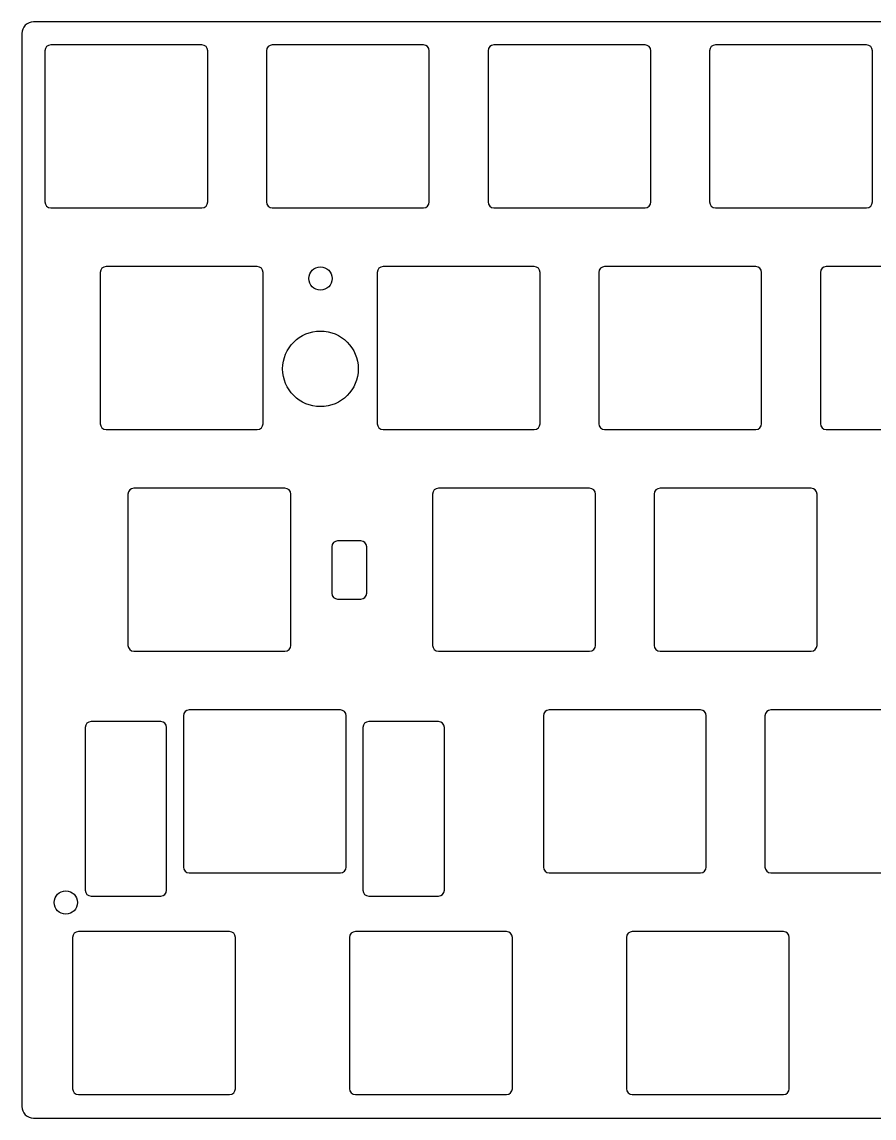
# Model space of a CAD drawing. Header units: millimetres. Extents: x 0 to 285, y -94 to 0.
# Drawn here: x 0 to 73.3, y -94.2 to 0 of the extents above; entities that cross this region are included whole.
import ezdxf

# ---------------------------------------------------------------- set-up
doc = ezdxf.new("R2010")
doc.units = ezdxf.units.MM
doc.layers.add('Body', color=7, linetype='CONTINUOUS')

msp = doc.modelspace()

# ---------------------------------------------------------------- linework, layer by layer
at = {"layer": 'Body'}
for p, q in [((1, 0), (1, 0, 1.5)), ((283.7, 0), (1, 0)), ((283.7, 0, 1.5), (1, 0, 1.5)), ((1, 0), (1, 0, 1.5)), ((283.7, 0), (1, 0)), ((283.7, 0, 1.5), (1, 0, 1.5)), ((0, -1), (0, -1, 1.5)), ((0, -1), (0, -93.2)), ((0, -1, 1.5), (0, -93.2, 1.5)), ((0, -1), (0, -1, 1.5)), ((0, -1), (0, -93.2)), ((0, -1, 1.5), (0, -93.2, 1.5)), ((1.975, -2.475), (1.975, -15.475)), ((1.975, -2.475, 1.5), (1.975, -15.475, 1.5)), ((1.975, -2.475, 1.5), (1.975, -15.475, 1.5)), ((1.975, -2.475), (1.975, -15.475)), ((1.975, -2.475, 1.5), (1.975, -2.475)), ((1.975, -2.475, 1.5), (1.975, -2.475)), ((15.475, -1.975), (2.475, -1.975)), ((15.475, -1.975, 1.5), (2.475, -1.975, 1.5)), ((2.475, -1.975, 1.5), (2.475, -1.975)), ((15.475, -1.975, 1.5), (2.475, -1.975, 1.5)), ((2.475, -1.975, 1.5), (2.475, -1.975)), ((15.475, -1.975), (2.475, -1.975)), ((15.475, -1.975, 1.5), (15.475, -1.975)), ((15.475, -1.975, 1.5), (15.475, -1.975)), ((15.975, -15.475), (15.975, -2.475)), ((15.975, -15.475, 1.5), (15.975, -2.475, 1.5)), ((15.975, -2.475, 1.5), (15.975, -2.475)), ((15.975, -15.475, 1.5), (15.975, -2.475, 1.5)), ((15.975, -2.475, 1.5), (15.975, -2.475)), ((15.975, -15.475), (15.975, -2.475)), ((21.025, -2.475), (21.025, -15.475)), ((21.025, -2.475, 1.5), (21.025, -15.475, 1.5)), ((21.025, -2.475, 1.5), (21.025, -15.475, 1.5)), ((21.025, -2.475), (21.025, -15.475)), ((21.025, -2.475, 1.5), (21.025, -2.475)), ((21.025, -2.475, 1.5), (21.025, -2.475)), ((34.525, -1.975), (21.525, -1.975)), ((34.525, -1.975, 1.5), (21.525, -1.975, 1.5)), ((21.525, -1.975, 1.5), (21.525, -1.975)), ((34.525, -1.975, 1.5), (21.525, -1.975, 1.5)), ((21.525, -1.975, 1.5), (21.525, -1.975)), ((34.525, -1.975), (21.525, -1.975)), ((34.525, -1.975, 1.5), (34.525, -1.975)), ((34.525, -1.975, 1.5), (34.525, -1.975)), ((35.025, -15.475), (35.025, -2.475)), ((35.025, -15.475, 1.5), (35.025, -2.475, 1.5)), ((35.025, -2.475, 1.5), (35.025, -2.475)), ((35.025, -15.475, 1.5), (35.025, -2.475, 1.5)), ((35.025, -2.475, 1.5), (35.025, -2.475)), ((35.025, -15.475), (35.025, -2.475)), ((40.075, -2.475), (40.075, -15.475)), ((40.075, -2.475, 1.5), (40.075, -15.475, 1.5)), ((40.075, -2.475, 1.5), (40.075, -15.475, 1.5)), ((40.075, -2.475), (40.075, -15.475)), ((40.075, -2.475, 1.5), (40.075, -2.475)), ((40.075, -2.475, 1.5), (40.075, -2.475)), ((53.575, -1.975), (40.575, -1.975)), ((53.575, -1.975, 1.5), (40.575, -1.975, 1.5)), ((40.575, -1.975, 1.5), (40.575, -1.975)), ((53.575, -1.975, 1.5), (40.575, -1.975, 1.5)), ((40.575, -1.975, 1.5), (40.575, -1.975)), ((53.575, -1.975), (40.575, -1.975)), ((53.575, -1.975, 1.5), (53.575, -1.975)), ((53.575, -1.975, 1.5), (53.575, -1.975)), ((54.075, -15.475), (54.075, -2.475)), ((54.075, -15.475, 1.5), (54.075, -2.475, 1.5)), ((54.075, -2.475, 1.5), (54.075, -2.475)), ((54.075, -15.475, 1.5), (54.075, -2.475, 1.5)), ((54.075, -2.475, 1.5), (54.075, -2.475)), ((54.075, -15.475), (54.075, -2.475)), ((59.125, -2.475), (59.125, -15.475)), ((59.125, -2.475, 1.5), (59.125, -15.475, 1.5)), ((59.125, -2.475, 1.5), (59.125, -15.475, 1.5)), ((59.125, -2.475), (59.125, -15.475)), ((59.125, -2.475, 1.5), (59.125, -2.475)), ((59.125, -2.475, 1.5), (59.125, -2.475)), ((72.625, -1.975), (59.625, -1.975)), ((72.625, -1.975, 1.5), (59.625, -1.975, 1.5)), ((59.625, -1.975, 1.5), (59.625, -1.975)), ((72.625, -1.975, 1.5), (59.625, -1.975, 1.5)), ((59.625, -1.975, 1.5), (59.625, -1.975)), ((72.625, -1.975), (59.625, -1.975)), ((72.625, -1.975, 1.5), (72.625, -1.975)), ((72.625, -1.975, 1.5), (72.625, -1.975)), ((73.125, -15.475), (73.125, -2.475)), ((73.125, -15.475, 1.5), (73.125, -2.475, 1.5)), ((73.125, -2.475, 1.5), (73.125, -2.475)), ((73.125, -15.475, 1.5), (73.125, -2.475, 1.5)), ((73.125, -2.475, 1.5), (73.125, -2.475)), ((73.125, -15.475), (73.125, -2.475)), ((1.975, -15.475, 1.5), (1.975, -15.475)), ((1.975, -15.475, 1.5), (1.975, -15.475)), ((2.475, -15.975), (15.475, -15.975)), ((2.475, -15.975, 1.5), (15.475, -15.975, 1.5)), ((2.475, -15.975, 1.5), (2.475, -15.975)), ((2.475, -15.975, 1.5), (15.475, -15.975, 1.5)), ((2.475, -15.975), (15.475, -15.975)), ((2.475, -15.975, 1.5), (2.475, -15.975)), ((15.475, -15.975, 1.5), (15.475, -15.975)), ((15.475, -15.975, 1.5), (15.475, -15.975)), ((15.975, -15.475, 1.5), (15.975, -15.475)), ((15.975, -15.475, 1.5), (15.975, -15.475)), ((21.025, -15.475, 1.5), (21.025, -15.475)), ((21.025, -15.475, 1.5), (21.025, -15.475)), ((21.525, -15.975), (34.525, -15.975)), ((21.525, -15.975, 1.5), (34.525, -15.975, 1.5)), ((21.525, -15.975, 1.5), (21.525, -15.975)), ((21.525, -15.975, 1.5), (34.525, -15.975, 1.5)), ((21.525, -15.975), (34.525, -15.975)), ((21.525, -15.975, 1.5), (21.525, -15.975)), ((34.525, -15.975, 1.5), (34.525, -15.975)), ((34.525, -15.975, 1.5), (34.525, -15.975)), ((35.025, -15.475, 1.5), (35.025, -15.475)), ((35.025, -15.475, 1.5), (35.025, -15.475)), ((40.075, -15.475, 1.5), (40.075, -15.475)), ((40.075, -15.475, 1.5), (40.075, -15.475)), ((40.575, -15.975), (53.575, -15.975)), ((40.575, -15.975, 1.5), (53.575, -15.975, 1.5)), ((40.575, -15.975, 1.5), (40.575, -15.975)), ((40.575, -15.975, 1.5), (53.575, -15.975, 1.5)), ((40.575, -15.975), (53.575, -15.975)), ((40.575, -15.975, 1.5), (40.575, -15.975)), ((53.575, -15.975, 1.5), (53.575, -15.975)), ((53.575, -15.975, 1.5), (53.575, -15.975)), ((54.075, -15.475, 1.5), (54.075, -15.475)), ((54.075, -15.475, 1.5), (54.075, -15.475)), ((59.125, -15.475, 1.5), (59.125, -15.475)), ((59.125, -15.475, 1.5), (59.125, -15.475)), ((59.625, -15.975), (72.625, -15.975)), ((59.625, -15.975, 1.5), (72.625, -15.975, 1.5)), ((59.625, -15.975, 1.5), (59.625, -15.975)), ((59.625, -15.975, 1.5), (72.625, -15.975, 1.5)), ((59.625, -15.975), (72.625, -15.975)), ((59.625, -15.975, 1.5), (59.625, -15.975)), ((72.625, -15.975, 1.5), (72.625, -15.975)), ((72.625, -15.975, 1.5), (72.625, -15.975)), ((73.125, -15.475, 1.5), (73.125, -15.475)), ((73.125, -15.475, 1.5), (73.125, -15.475)), ((6.7375, -21.525), (6.7375, -34.525)), ((6.7375, -21.525, 1.5), (6.7375, -34.525, 1.5)), ((6.7375, -21.525, 1.5), (6.7375, -34.525, 1.5)), ((6.7375, -21.525), (6.7375, -34.525)), ((6.7375, -21.525, 1.5), (6.7375, -21.525)), ((6.7375, -21.525, 1.5), (6.7375, -21.525)), ((20.2375, -21.025), (7.2375, -21.025)), ((20.2375, -21.025, 1.5), (7.2375, -21.025, 1.5)), ((7.2375, -21.025, 1.5), (7.2375, -21.025)), ((20.2375, -21.025, 1.5), (7.2375, -21.025, 1.5)), ((7.2375, -21.025, 1.5), (7.2375, -21.025)), ((20.2375, -21.025), (7.2375, -21.025)), ((20.2375, -21.025, 1.5), (20.2375, -21.025)), ((20.2375, -21.025, 1.5), (20.2375, -21.025)), ((20.7375, -34.525), (20.7375, -21.525)), ((20.7375, -34.525, 1.5), (20.7375, -21.525, 1.5)), ((20.7375, -21.525, 1.5), (20.7375, -21.525)), ((20.7375, -34.525, 1.5), (20.7375, -21.525, 1.5)), ((20.7375, -21.525, 1.5), (20.7375, -21.525)), ((20.7375, -34.525), (20.7375, -21.525)), ((30.55, -21.525), (30.55, -34.525)), ((30.55, -21.525, 1.5), (30.55, -34.525, 1.5)), ((30.55, -21.525, 1.5), (30.55, -34.525, 1.5)), ((30.55, -21.525), (30.55, -34.525)), ((30.55, -21.525, 1.5), (30.55, -21.525)), ((30.55, -21.525, 1.5), (30.55, -21.525)), ((44.05, -21.025), (31.05, -21.025)), ((44.05, -21.025, 1.5), (31.05, -21.025, 1.5)), ((31.05, -21.025, 1.5), (31.05, -21.025)), ((44.05, -21.025, 1.5), (31.05, -21.025, 1.5)), ((31.05, -21.025, 1.5), (31.05, -21.025)), ((44.05, -21.025), (31.05, -21.025)), ((44.05, -21.025, 1.5), (44.05, -21.025)), ((44.05, -21.025, 1.5), (44.05, -21.025)), ((44.55, -34.525), (44.55, -21.525)), ((44.55, -34.525, 1.5), (44.55, -21.525, 1.5)), ((44.55, -21.525, 1.5), (44.55, -21.525)), ((44.55, -34.525, 1.5), (44.55, -21.525, 1.5)), ((44.55, -21.525, 1.5), (44.55, -21.525)), ((44.55, -34.525), (44.55, -21.525)), ((49.6, -21.525), (49.6, -34.525)), ((49.6, -21.525, 1.5), (49.6, -34.525, 1.5)), ((49.6, -21.525, 1.5), (49.6, -34.525, 1.5)), ((49.6, -21.525), (49.6, -34.525)), ((49.6, -21.525, 1.5), (49.6, -21.525)), ((49.6, -21.525, 1.5), (49.6, -21.525)), ((63.1, -21.025), (50.1, -21.025)), ((63.1, -21.025, 1.5), (50.1, -21.025, 1.5)), ((50.1, -21.025, 1.5), (50.1, -21.025)), ((63.1, -21.025, 1.5), (50.1, -21.025, 1.5)), ((50.1, -21.025, 1.5), (50.1, -21.025)), ((63.1, -21.025), (50.1, -21.025)), ((63.1, -21.025, 1.5), (63.1, -21.025)), ((63.1, -21.025, 1.5), (63.1, -21.025)), ((63.6, -34.525), (63.6, -21.525)), ((63.6, -34.525, 1.5), (63.6, -21.525, 1.5)), ((63.6, -34.525, 1.5), (63.6, -21.525, 1.5)), ((63.6, -21.525, 1.5), (63.6, -21.525)), ((63.6, -34.525), (63.6, -21.525)), ((63.6, -21.525, 1.5), (63.6, -21.525)), ((68.65, -21.525), (68.65, -34.525)), ((68.65, -21.525, 1.5), (68.65, -34.525, 1.5)), ((68.65, -21.525, 1.5), (68.65, -34.525, 1.5)), ((68.65, -21.525), (68.65, -34.525)), ((68.65, -21.525, 1.5), (68.65, -21.525)), ((68.65, -21.525, 1.5), (68.65, -21.525)), ((82.15, -21.025), (69.15, -21.025)), ((82.15, -21.025, 1.5), (69.15, -21.025, 1.5)), ((69.15, -21.025, 1.5), (69.15, -21.025)), ((82.15, -21.025, 1.5), (69.15, -21.025, 1.5)), ((69.15, -21.025, 1.5), (69.15, -21.025)), ((82.15, -21.025), (69.15, -21.025)), ((26.6688, -22.05, 1.5), (26.6688, -22.05)), ((26.6688, -22.05, 1.5), (26.6688, -22.05)), ((28.9188, -29.8125, 1.5), (28.9188, -29.8125)), ((28.9188, -29.8125, 1.5), (28.9188, -29.8125)), ((6.7375, -34.525, 1.5), (6.7375, -34.525)), ((6.7375, -34.525, 1.5), (6.7375, -34.525)), ((20.7375, -34.525, 1.5), (20.7375, -34.525)), ((20.7375, -34.525, 1.5), (20.7375, -34.525)), ((30.55, -34.525, 1.5), (30.55, -34.525)), ((30.55, -34.525, 1.5), (30.55, -34.525)), ((44.55, -34.525, 1.5), (44.55, -34.525)), ((44.55, -34.525, 1.5), (44.55, -34.525)), ((49.6, -34.525, 1.5), (49.6, -34.525)), ((49.6, -34.525, 1.5), (49.6, -34.525)), ((63.6, -34.525, 1.5), (63.6, -34.525)), ((63.6, -34.525, 1.5), (63.6, -34.525)), ((68.65, -34.525, 1.5), (68.65, -34.525)), ((68.65, -34.525, 1.5), (68.65, -34.525)), ((7.2375, -35.025), (20.2375, -35.025)), ((7.2375, -35.025, 1.5), (20.2375, -35.025, 1.5)), ((7.2375, -35.025, 1.5), (7.2375, -35.025)), ((7.2375, -35.025, 1.5), (20.2375, -35.025, 1.5)), ((7.2375, -35.025), (20.2375, -35.025)), ((7.2375, -35.025, 1.5), (7.2375, -35.025)), ((20.2375, -35.025, 1.5), (20.2375, -35.025)), ((20.2375, -35.025, 1.5), (20.2375, -35.025)), ((31.05, -35.025), (44.05, -35.025)), ((31.05, -35.025, 1.5), (44.05, -35.025, 1.5)), ((31.05, -35.025, 1.5), (31.05, -35.025)), ((31.05, -35.025, 1.5), (44.05, -35.025, 1.5)), ((31.05, -35.025), (44.05, -35.025)), ((31.05, -35.025, 1.5), (31.05, -35.025)), ((44.05, -35.025, 1.5), (44.05, -35.025)), ((44.05, -35.025, 1.5), (44.05, -35.025)), ((50.1, -35.025), (63.1, -35.025)), ((50.1, -35.025, 1.5), (63.1, -35.025, 1.5)), ((50.1, -35.025, 1.5), (63.1, -35.025, 1.5)), ((50.1, -35.025), (63.1, -35.025)), ((50.1, -35.025, 1.5), (50.1, -35.025)), ((50.1, -35.025, 1.5), (50.1, -35.025)), ((63.1, -35.025, 1.5), (63.1, -35.025)), ((63.1, -35.025, 1.5), (63.1, -35.025)), ((69.15, -35.025), (82.15, -35.025)), ((69.15, -35.025, 1.5), (82.15, -35.025, 1.5)), ((69.15, -35.025, 1.5), (69.15, -35.025)), ((69.15, -35.025, 1.5), (82.15, -35.025, 1.5)), ((69.15, -35.025), (82.15, -35.025)), ((69.15, -35.025, 1.5), (69.15, -35.025)), ((22.6188, -40.075), (9.6188, -40.075)), ((22.6188, -40.075, 1.5), (9.6188, -40.075, 1.5)), ((9.6188, -40.075, 1.5), (9.6188, -40.075)), ((22.6188, -40.075, 1.5), (9.6188, -40.075, 1.5)), ((9.6188, -40.075, 1.5), (9.6188, -40.075)), ((22.6188, -40.075), (9.6188, -40.075)), ((22.6188, -40.075, 1.5), (22.6188, -40.075)), ((22.6188, -40.075, 1.5), (22.6188, -40.075)), ((48.8126, -40.075), (35.8126, -40.075)), ((48.8126, -40.075, 1.5), (35.8126, -40.075, 1.5)), ((35.8126, -40.075, 1.5), (35.8126, -40.075)), ((48.8126, -40.075, 1.5), (35.8126, -40.075, 1.5)), ((35.8126, -40.075, 1.5), (35.8126, -40.075)), ((48.8126, -40.075), (35.8126, -40.075)), ((48.8126, -40.075, 1.5), (48.8126, -40.075)), ((48.8126, -40.075, 1.5), (48.8126, -40.075)), ((67.8626, -40.075), (54.8626, -40.075)), ((67.8626, -40.075, 1.5), (54.8626, -40.075, 1.5)), ((54.8626, -40.075, 1.5), (54.8626, -40.075)), ((67.8626, -40.075, 1.5), (54.8626, -40.075, 1.5)), ((54.8626, -40.075, 1.5), (54.8626, -40.075)), ((67.8626, -40.075), (54.8626, -40.075)), ((67.8626, -40.075, 1.5), (67.8626, -40.075)), ((67.8626, -40.075, 1.5), (67.8626, -40.075)), ((9.1188, -40.575), (9.1188, -53.575)), ((9.1188, -40.575, 1.5), (9.1188, -53.575, 1.5)), ((9.1188, -40.575, 1.5), (9.1188, -53.575, 1.5)), ((9.1188, -40.575), (9.1188, -53.575)), ((9.1188, -40.575, 1.5), (9.1188, -40.575)), ((9.1188, -40.575, 1.5), (9.1188, -40.575)), ((23.1188, -53.575), (23.1188, -40.575)), ((23.1188, -53.575, 1.5), (23.1188, -40.575, 1.5)), ((23.1188, -40.575, 1.5), (23.1188, -40.575)), ((23.1188, -53.575, 1.5), (23.1188, -40.575, 1.5)), ((23.1188, -40.575, 1.5), (23.1188, -40.575)), ((23.1188, -53.575), (23.1188, -40.575)), ((35.3126, -40.575), (35.3126, -53.575)), ((35.3126, -40.575, 1.5), (35.3126, -53.575, 1.5)), ((35.3126, -40.575, 1.5), (35.3126, -53.575, 1.5)), ((35.3126, -40.575), (35.3126, -53.575)), ((35.3126, -40.575, 1.5), (35.3126, -40.575)), ((35.3126, -40.575, 1.5), (35.3126, -40.575)), ((49.3126, -53.575), (49.3126, -40.575)), ((49.3126, -53.575, 1.5), (49.3126, -40.575, 1.5)), ((49.3126, -40.575, 1.5), (49.3126, -40.575)), ((49.3126, -53.575, 1.5), (49.3126, -40.575, 1.5)), ((49.3126, -40.575, 1.5), (49.3126, -40.575)), ((49.3126, -53.575), (49.3126, -40.575)), ((54.3626, -40.575), (54.3626, -53.575)), ((54.3626, -40.575, 1.5), (54.3626, -53.575, 1.5)), ((54.3626, -40.575, 1.5), (54.3626, -53.575, 1.5)), ((54.3626, -40.575), (54.3626, -53.575)), ((54.3626, -40.575, 1.5), (54.3626, -40.575)), ((54.3626, -40.575, 1.5), (54.3626, -40.575)), ((68.3626, -53.575), (68.3626, -40.575)), ((68.3626, -53.575, 1.5), (68.3626, -40.575, 1.5)), ((68.3626, -40.575, 1.5), (68.3626, -40.575)), ((68.3626, -53.575, 1.5), (68.3626, -40.575, 1.5)), ((68.3626, -40.575, 1.5), (68.3626, -40.575)), ((68.3626, -53.575), (68.3626, -40.575)), ((26.6438, -45.1), (26.6438, -49.1)), ((26.6438, -45.1, 1.5), (26.6438, -49.1, 1.5)), ((26.6438, -45.1, 1.5), (26.6438, -49.1, 1.5)), ((26.6438, -45.1), (26.6438, -49.1)), ((26.6438, -45.1, 1.5), (26.6438, -45.1)), ((26.6438, -45.1, 1.5), (26.6438, -45.1)), ((29.1438, -44.6), (27.1438, -44.6)), ((29.1438, -44.6, 1.5), (27.1438, -44.6, 1.5)), ((29.1438, -44.6, 1.5), (27.1438, -44.6, 1.5)), ((27.1438, -44.6, 1.5), (27.1438, -44.6)), ((29.1438, -44.6), (27.1438, -44.6)), ((27.1438, -44.6, 1.5), (27.1438, -44.6)), ((29.1438, -44.6, 1.5), (29.1438, -44.6)), ((29.1438, -44.6, 1.5), (29.1438, -44.6)), ((29.6438, -49.1), (29.6438, -45.1)), ((29.6438, -49.1, 1.5), (29.6438, -45.1, 1.5)), ((29.6438, -49.1, 1.5), (29.6438, -45.1, 1.5)), ((29.6438, -45.1, 1.5), (29.6438, -45.1)), ((29.6438, -49.1), (29.6438, -45.1)), ((29.6438, -45.1, 1.5), (29.6438, -45.1)), ((26.6438, -49.1, 1.5), (26.6438, -49.1)), ((26.6438, -49.1, 1.5), (26.6438, -49.1)), ((27.1438, -49.6), (29.1438, -49.6)), ((27.1438, -49.6, 1.5), (29.1438, -49.6, 1.5)), ((27.1438, -49.6, 1.5), (27.1438, -49.6)), ((27.1438, -49.6, 1.5), (29.1438, -49.6, 1.5)), ((27.1438, -49.6), (29.1438, -49.6)), ((27.1438, -49.6, 1.5), (27.1438, -49.6)), ((29.1438, -49.6, 1.5), (29.1438, -49.6)), ((29.1438, -49.6, 1.5), (29.1438, -49.6)), ((29.6438, -49.1, 1.5), (29.6438, -49.1)), ((29.6438, -49.1, 1.5), (29.6438, -49.1)), ((9.1188, -53.575, 1.5), (9.1188, -53.575)), ((9.1188, -53.575, 1.5), (9.1188, -53.575)), ((23.1188, -53.575, 1.5), (23.1188, -53.575)), ((23.1188, -53.575, 1.5), (23.1188, -53.575)), ((35.3126, -53.575, 1.5), (35.3126, -53.575)), ((35.3126, -53.575, 1.5), (35.3126, -53.575)), ((49.3126, -53.575, 1.5), (49.3126, -53.575)), ((49.3126, -53.575, 1.5), (49.3126, -53.575)), ((54.3626, -53.575, 1.5), (54.3626, -53.575)), ((54.3626, -53.575, 1.5), (54.3626, -53.575)), ((68.3626, -53.575, 1.5), (68.3626, -53.575)), ((68.3626, -53.575, 1.5), (68.3626, -53.575)), ((9.6188, -54.075), (22.6188, -54.075)), ((9.6188, -54.075, 1.5), (22.6188, -54.075, 1.5)), ((9.6188, -54.075, 1.5), (9.6188, -54.075)), ((9.6188, -54.075, 1.5), (22.6188, -54.075, 1.5)), ((9.6188, -54.075), (22.6188, -54.075)), ((9.6188, -54.075, 1.5), (9.6188, -54.075)), ((22.6188, -54.075, 1.5), (22.6188, -54.075)), ((22.6188, -54.075, 1.5), (22.6188, -54.075)), ((35.8126, -54.075), (48.8126, -54.075)), ((35.8126, -54.075, 1.5), (48.8126, -54.075, 1.5)), ((35.8126, -54.075, 1.5), (35.8126, -54.075)), ((35.8126, -54.075, 1.5), (48.8126, -54.075, 1.5)), ((35.8126, -54.075), (48.8126, -54.075)), ((35.8126, -54.075, 1.5), (35.8126, -54.075)), ((48.8126, -54.075, 1.5), (48.8126, -54.075)), ((48.8126, -54.075, 1.5), (48.8126, -54.075)), ((54.8626, -54.075), (67.8626, -54.075)), ((54.8626, -54.075, 1.5), (67.8626, -54.075, 1.5)), ((54.8626, -54.075, 1.5), (54.8626, -54.075)), ((54.8626, -54.075, 1.5), (67.8626, -54.075, 1.5)), ((54.8626, -54.075), (67.8626, -54.075)), ((54.8626, -54.075, 1.5), (54.8626, -54.075)), ((67.8626, -54.075, 1.5), (67.8626, -54.075)), ((67.8626, -54.075, 1.5), (67.8626, -54.075)), ((27.3813, -59.125), (14.3813, -59.125)), ((27.3813, -59.125, 1.5), (14.3813, -59.125, 1.5)), ((14.3813, -59.125, 1.5), (14.3813, -59.125)), ((27.3813, -59.125, 1.5), (14.3813, -59.125, 1.5)), ((14.3813, -59.125, 1.5), (14.3813, -59.125)), ((27.3813, -59.125), (14.3813, -59.125)), ((27.3813, -59.125, 1.5), (27.3813, -59.125)), ((27.3813, -59.125, 1.5), (27.3813, -59.125)), ((58.3376, -59.125), (45.3376, -59.125)), ((58.3376, -59.125, 1.5), (45.3376, -59.125, 1.5)), ((45.3376, -59.125, 1.5), (45.3376, -59.125)), ((58.3376, -59.125, 1.5), (45.3376, -59.125, 1.5)), ((45.3376, -59.125, 1.5), (45.3376, -59.125)), ((58.3376, -59.125), (45.3376, -59.125)), ((58.3376, -59.125, 1.5), (58.3376, -59.125)), ((58.3376, -59.125, 1.5), (58.3376, -59.125)), ((77.3876, -59.125), (64.3876, -59.125)), ((77.3876, -59.125, 1.5), (64.3876, -59.125, 1.5)), ((64.3876, -59.125, 1.5), (64.3876, -59.125)), ((77.3876, -59.125, 1.5), (64.3876, -59.125, 1.5)), ((64.3876, -59.125, 1.5), (64.3876, -59.125)), ((77.3876, -59.125), (64.3876, -59.125)), ((11.9433, -60.125), (5.9433, -60.125)), ((11.9433, -60.125, 1.5), (5.9433, -60.125, 1.5)), ((5.9433, -60.125, 1.5), (5.9433, -60.125)), ((11.9433, -60.125, 1.5), (5.9433, -60.125, 1.5)), ((5.9433, -60.125, 1.5), (5.9433, -60.125)), ((11.9433, -60.125), (5.9433, -60.125)), ((11.9433, -60.125, 1.5), (11.9433, -60.125)), ((11.9433, -60.125, 1.5), (11.9433, -60.125)), ((13.8813, -59.625), (13.8813, -72.625)), ((13.8813, -59.625, 1.5), (13.8813, -72.625, 1.5)), ((13.8813, -59.625, 1.5), (13.8813, -72.625, 1.5)), ((13.8813, -59.625), (13.8813, -72.625)), ((13.8813, -59.625, 1.5), (13.8813, -59.625)), ((13.8813, -59.625, 1.5), (13.8813, -59.625)), ((27.8813, -72.625), (27.8813, -59.625)), ((27.8813, -72.625, 1.5), (27.8813, -59.625, 1.5)), ((27.8813, -59.625, 1.5), (27.8813, -59.625)), ((27.8813, -72.625, 1.5), (27.8813, -59.625, 1.5)), ((27.8813, -59.625, 1.5), (27.8813, -59.625)), ((27.8813, -72.625), (27.8813, -59.625)), ((35.8193, -60.125), (29.8193, -60.125)), ((35.8193, -60.125, 1.5), (29.8193, -60.125, 1.5)), ((29.8193, -60.125, 1.5), (29.8193, -60.125)), ((35.8193, -60.125, 1.5), (29.8193, -60.125, 1.5)), ((29.8193, -60.125, 1.5), (29.8193, -60.125)), ((35.8193, -60.125), (29.8193, -60.125)), ((35.8193, -60.125, 1.5), (35.8193, -60.125)), ((35.8193, -60.125, 1.5), (35.8193, -60.125)), ((44.8376, -59.625), (44.8376, -72.625)), ((44.8376, -59.625, 1.5), (44.8376, -72.625, 1.5)), ((44.8376, -59.625, 1.5), (44.8376, -72.625, 1.5)), ((44.8376, -59.625), (44.8376, -72.625)), ((44.8376, -59.625, 1.5), (44.8376, -59.625)), ((44.8376, -59.625, 1.5), (44.8376, -59.625)), ((58.8376, -72.625), (58.8376, -59.625)), ((58.8376, -72.625, 1.5), (58.8376, -59.625, 1.5)), ((58.8376, -59.625, 1.5), (58.8376, -59.625)), ((58.8376, -72.625, 1.5), (58.8376, -59.625, 1.5)), ((58.8376, -59.625, 1.5), (58.8376, -59.625)), ((58.8376, -72.625), (58.8376, -59.625)), ((63.8876, -59.625), (63.8876, -72.625)), ((63.8876, -59.625, 1.5), (63.8876, -72.625, 1.5)), ((63.8876, -59.625, 1.5), (63.8876, -72.625, 1.5)), ((63.8876, -59.625), (63.8876, -72.625)), ((63.8876, -59.625, 1.5), (63.8876, -59.625)), ((63.8876, -59.625, 1.5), (63.8876, -59.625)), ((5.4433, -60.625), (5.4433, -74.625)), ((5.4433, -60.625, 1.5), (5.4433, -74.625, 1.5)), ((5.4433, -60.625, 1.5), (5.4433, -74.625, 1.5)), ((5.4433, -60.625), (5.4433, -74.625)), ((5.4433, -60.625, 1.5), (5.4433, -60.625)), ((5.4433, -60.625, 1.5), (5.4433, -60.625)), ((12.4433, -74.625), (12.4433, -60.625)), ((12.4433, -74.625, 1.5), (12.4433, -60.625, 1.5)), ((12.4433, -60.625, 1.5), (12.4433, -60.625)), ((12.4433, -74.625, 1.5), (12.4433, -60.625, 1.5)), ((12.4433, -60.625, 1.5), (12.4433, -60.625)), ((12.4433, -74.625), (12.4433, -60.625)), ((29.3193, -60.625), (29.3193, -74.625)), ((29.3193, -60.625, 1.5), (29.3193, -74.625, 1.5)), ((29.3193, -60.625, 1.5), (29.3193, -74.625, 1.5)), ((29.3193, -60.625), (29.3193, -74.625)), ((29.3193, -60.625, 1.5), (29.3193, -60.625)), ((29.3193, -60.625, 1.5), (29.3193, -60.625)), ((36.3193, -74.625), (36.3193, -60.625)), ((36.3193, -74.625, 1.5), (36.3193, -60.625, 1.5)), ((36.3193, -60.625, 1.5), (36.3193, -60.625)), ((36.3193, -74.625, 1.5), (36.3193, -60.625, 1.5)), ((36.3193, -60.625, 1.5), (36.3193, -60.625)), ((36.3193, -74.625), (36.3193, -60.625)), ((13.8813, -72.625, 1.5), (13.8813, -72.625)), ((13.8813, -72.625, 1.5), (13.8813, -72.625)), ((14.3813, -73.125), (27.3813, -73.125)), ((14.3813, -73.125, 1.5), (27.3813, -73.125, 1.5)), ((14.3813, -73.125, 1.5), (14.3813, -73.125)), ((14.3813, -73.125, 1.5), (27.3813, -73.125, 1.5)), ((14.3813, -73.125), (27.3813, -73.125)), ((14.3813, -73.125, 1.5), (14.3813, -73.125)), ((27.3813, -73.125, 1.5), (27.3813, -73.125)), ((27.3813, -73.125, 1.5), (27.3813, -73.125)), ((27.8813, -72.625, 1.5), (27.8813, -72.625)), ((27.8813, -72.625, 1.5), (27.8813, -72.625)), ((44.8376, -72.625, 1.5), (44.8376, -72.625)), ((44.8376, -72.625, 1.5), (44.8376, -72.625)), ((45.3376, -73.125), (58.3376, -73.125)), ((45.3376, -73.125, 1.5), (58.3376, -73.125, 1.5)), ((45.3376, -73.125, 1.5), (45.3376, -73.125)), ((45.3376, -73.125, 1.5), (58.3376, -73.125, 1.5)), ((45.3376, -73.125), (58.3376, -73.125)), ((45.3376, -73.125, 1.5), (45.3376, -73.125)), ((58.3376, -73.125, 1.5), (58.3376, -73.125)), ((58.3376, -73.125, 1.5), (58.3376, -73.125)), ((58.8376, -72.625, 1.5), (58.8376, -72.625)), ((58.8376, -72.625, 1.5), (58.8376, -72.625)), ((63.8876, -72.625, 1.5), (63.8876, -72.625)), ((63.8876, -72.625, 1.5), (63.8876, -72.625)), ((64.3876, -73.125), (77.3876, -73.125)), ((64.3876, -73.125, 1.5), (77.3876, -73.125, 1.5)), ((64.3876, -73.125, 1.5), (64.3876, -73.125)), ((64.3876, -73.125, 1.5), (77.3876, -73.125, 1.5)), ((64.3876, -73.125), (77.3876, -73.125)), ((64.3876, -73.125, 1.5), (64.3876, -73.125)), ((5.4433, -74.625, 1.5), (5.4433, -74.625)), ((5.4433, -74.625, 1.5), (5.4433, -74.625)), ((5.9433, -75.125), (11.9433, -75.125)), ((5.9433, -75.125, 1.5), (11.9433, -75.125, 1.5)), ((5.9433, -75.125, 1.5), (5.9433, -75.125)), ((5.9433, -75.125, 1.5), (11.9433, -75.125, 1.5)), ((5.9433, -75.125), (11.9433, -75.125)), ((5.9433, -75.125, 1.5), (5.9433, -75.125)), ((11.9433, -75.125, 1.5), (11.9433, -75.125)), ((11.9433, -75.125, 1.5), (11.9433, -75.125)), ((12.4433, -74.625, 1.5), (12.4433, -74.625)), ((12.4433, -74.625, 1.5), (12.4433, -74.625)), ((29.3193, -74.625, 1.5), (29.3193, -74.625)), ((29.3193, -74.625, 1.5), (29.3193, -74.625)), ((29.8193, -75.125), (35.8193, -75.125)), ((29.8193, -75.125, 1.5), (35.8193, -75.125, 1.5)), ((29.8193, -75.125, 1.5), (29.8193, -75.125)), ((29.8193, -75.125, 1.5), (35.8193, -75.125, 1.5)), ((29.8193, -75.125), (35.8193, -75.125)), ((29.8193, -75.125, 1.5), (29.8193, -75.125)), ((35.8193, -75.125, 1.5), (35.8193, -75.125)), ((35.8193, -75.125, 1.5), (35.8193, -75.125)), ((36.3193, -74.625, 1.5), (36.3193, -74.625)), ((36.3193, -74.625, 1.5), (36.3193, -74.625)), ((4.775, -75.675, 1.5), (4.775, -75.675)), ((4.775, -75.675, 1.5), (4.775, -75.675)), ((17.8563, -78.175), (4.8563, -78.175)), ((17.8563, -78.175, 1.5), (4.8563, -78.175, 1.5)), ((4.8563, -78.175, 1.5), (4.8563, -78.175)), ((17.8563, -78.175, 1.5), (4.8563, -78.175, 1.5)), ((4.8563, -78.175, 1.5), (4.8563, -78.175)), ((17.8563, -78.175), (4.8563, -78.175)), ((17.8563, -78.175, 1.5), (17.8563, -78.175)), ((17.8563, -78.175, 1.5), (17.8563, -78.175)), ((41.6688, -78.175), (28.6688, -78.175)), ((41.6688, -78.175, 1.5), (28.6688, -78.175, 1.5)), ((28.6688, -78.175, 1.5), (28.6688, -78.175)), ((41.6688, -78.175, 1.5), (28.6688, -78.175, 1.5)), ((28.6688, -78.175, 1.5), (28.6688, -78.175)), ((41.6688, -78.175), (28.6688, -78.175)), ((41.6688, -78.175, 1.5), (41.6688, -78.175)), ((41.6688, -78.175, 1.5), (41.6688, -78.175)), ((65.4813, -78.175), (52.4813, -78.175)), ((65.4813, -78.175, 1.5), (52.4813, -78.175, 1.5)), ((52.4813, -78.175, 1.5), (52.4813, -78.175)), ((65.4813, -78.175, 1.5), (52.4813, -78.175, 1.5)), ((52.4813, -78.175, 1.5), (52.4813, -78.175)), ((65.4813, -78.175), (52.4813, -78.175)), ((65.4813, -78.175, 1.5), (65.4813, -78.175)), ((65.4813, -78.175, 1.5), (65.4813, -78.175)), ((4.3563, -78.675), (4.3563, -91.675)), ((4.3563, -78.675, 1.5), (4.3563, -91.675, 1.5)), ((4.3563, -78.675, 1.5), (4.3563, -91.675, 1.5)), ((4.3563, -78.675), (4.3563, -91.675)), ((4.3563, -78.675, 1.5), (4.3563, -78.675)), ((4.3563, -78.675, 1.5), (4.3563, -78.675)), ((18.3563, -91.675), (18.3563, -78.675)), ((18.3563, -91.675, 1.5), (18.3563, -78.675, 1.5)), ((18.3563, -78.675, 1.5), (18.3563, -78.675)), ((18.3563, -91.675, 1.5), (18.3563, -78.675, 1.5)), ((18.3563, -78.675, 1.5), (18.3563, -78.675)), ((18.3563, -91.675), (18.3563, -78.675)), ((28.1688, -78.675), (28.1688, -91.675)), ((28.1688, -78.675, 1.5), (28.1688, -91.675, 1.5)), ((28.1688, -78.675, 1.5), (28.1688, -91.675, 1.5)), ((28.1688, -78.675), (28.1688, -91.675)), ((28.1688, -78.675, 1.5), (28.1688, -78.675)), ((28.1688, -78.675, 1.5), (28.1688, -78.675)), ((42.1688, -91.675), (42.1688, -78.675)), ((42.1688, -91.675, 1.5), (42.1688, -78.675, 1.5)), ((42.1688, -78.675, 1.5), (42.1688, -78.675)), ((42.1688, -91.675, 1.5), (42.1688, -78.675, 1.5)), ((42.1688, -78.675, 1.5), (42.1688, -78.675)), ((42.1688, -91.675), (42.1688, -78.675)), ((51.9813, -78.675), (51.9813, -91.675)), ((51.9813, -78.675, 1.5), (51.9813, -91.675, 1.5)), ((51.9813, -78.675, 1.5), (51.9813, -91.675, 1.5)), ((51.9813, -78.675), (51.9813, -91.675)), ((51.9813, -78.675, 1.5), (51.9813, -78.675)), ((51.9813, -78.675, 1.5), (51.9813, -78.675)), ((65.9813, -91.675), (65.9813, -78.675)), ((65.9813, -91.675, 1.5), (65.9813, -78.675, 1.5)), ((65.9813, -78.675, 1.5), (65.9813, -78.675)), ((65.9813, -91.675, 1.5), (65.9813, -78.675, 1.5)), ((65.9813, -78.675, 1.5), (65.9813, -78.675)), ((65.9813, -91.675), (65.9813, -78.675)), ((4.3563, -91.675, 1.5), (4.3563, -91.675)), ((4.3563, -91.675, 1.5), (4.3563, -91.675)), ((4.8563, -92.175), (17.8563, -92.175)), ((4.8563, -92.175, 1.5), (17.8563, -92.175, 1.5)), ((4.8563, -92.175, 1.5), (4.8563, -92.175)), ((4.8563, -92.175, 1.5), (17.8563, -92.175, 1.5)), ((4.8563, -92.175), (17.8563, -92.175)), ((4.8563, -92.175, 1.5), (4.8563, -92.175)), ((17.8563, -92.175, 1.5), (17.8563, -92.175)), ((17.8563, -92.175, 1.5), (17.8563, -92.175)), ((18.3563, -91.675, 1.5), (18.3563, -91.675)), ((18.3563, -91.675, 1.5), (18.3563, -91.675)), ((28.1688, -91.675, 1.5), (28.1688, -91.675)), ((28.1688, -91.675, 1.5), (28.1688, -91.675)), ((28.6688, -92.175), (41.6688, -92.175)), ((28.6688, -92.175, 1.5), (41.6688, -92.175, 1.5)), ((28.6688, -92.175, 1.5), (28.6688, -92.175)), ((28.6688, -92.175, 1.5), (41.6688, -92.175, 1.5)), ((28.6688, -92.175), (41.6688, -92.175)), ((28.6688, -92.175, 1.5), (28.6688, -92.175)), ((41.6688, -92.175, 1.5), (41.6688, -92.175)), ((41.6688, -92.175, 1.5), (41.6688, -92.175)), ((42.1688, -91.675, 1.5), (42.1688, -91.675)), ((42.1688, -91.675, 1.5), (42.1688, -91.675)), ((51.9813, -91.675, 1.5), (51.9813, -91.675)), ((51.9813, -91.675, 1.5), (51.9813, -91.675)), ((52.4813, -92.175), (65.4813, -92.175)), ((52.4813, -92.175, 1.5), (65.4813, -92.175, 1.5)), ((52.4813, -92.175, 1.5), (52.4813, -92.175)), ((52.4813, -92.175, 1.5), (65.4813, -92.175, 1.5)), ((52.4813, -92.175), (65.4813, -92.175)), ((52.4813, -92.175, 1.5), (52.4813, -92.175)), ((65.4813, -92.175, 1.5), (65.4813, -92.175)), ((65.4813, -92.175, 1.5), (65.4813, -92.175)), ((65.9813, -91.675, 1.5), (65.9813, -91.675)), ((65.9813, -91.675, 1.5), (65.9813, -91.675)), ((0, -93.2), (0, -93.2, 1.5)), ((0, -93.2), (0, -93.2, 1.5)), ((1, -94.2), (1, -94.2, 1.5)), ((1, -94.2), (283.7, -94.2)), ((1, -94.2, 1.5), (283.7, -94.2, 1.5)), ((1, -94.2), (1, -94.2, 1.5)), ((1, -94.2), (283.7, -94.2)), ((1, -94.2, 1.5), (283.7, -94.2, 1.5))]:
    msp.add_line(p, q, dxfattribs=at)
for centre, radius in [((25.6688, -22.05), 1), ((25.6688, -22.05, 1.5), 1), ((25.6688, -22.05, 1.5), 1), ((25.6688, -22.05), 1), ((25.6688, -29.8125), 3.25), ((25.6688, -29.8125, 1.5), 3.25), ((25.6688, -29.8125, 1.5), 3.25), ((25.6688, -29.8125), 3.25), ((3.775, -75.675), 1), ((3.775, -75.675, 1.5), 1), ((3.775, -75.675, 1.5), 1), ((3.775, -75.675), 1)]:
    msp.add_circle(centre, radius, dxfattribs=at)
for centre, radius, start, end in [((1, -1), 1, 90, 180), ((1, -1, 1.5), 1, 90, 180), ((1, -1), 1, 90, 180), ((1, -1, 1.5), 1, 90, 180), ((2.475, -2.475), 0.5, 90, 180), ((2.475, -2.475, 1.5), 0.5, 90, -180), ((2.475, -2.475, 1.5), 0.5, 90, -180), ((2.475, -2.475), 0.5, 90, 180), ((15.475, -2.475), 0.5, 0, 90), ((15.475, -2.475, 1.5), 0.5, 0, 90), ((15.475, -2.475, 1.5), 0.5, 0, 90), ((15.475, -2.475), 0.5, 0, 90), ((21.525, -2.475), 0.5, 90, 180), ((21.525, -2.475, 1.5), 0.5, 90, 180), ((21.525, -2.475, 1.5), 0.5, 90, 180), ((21.525, -2.475), 0.5, 90, 180), ((34.525, -2.475), 0.5, 0, 90), ((34.525, -2.475, 1.5), 0.5, 0, 90), ((34.525, -2.475, 1.5), 0.5, 0, 90), ((34.525, -2.475), 0.5, 0, 90), ((40.575, -2.475), 0.5, 90, 180), ((40.575, -2.475, 1.5), 0.5, 90, 180), ((40.575, -2.475, 1.5), 0.5, 90, 180), ((40.575, -2.475), 0.5, 90, 180), ((53.575, -2.475), 0.5, 0, 90), ((53.575, -2.475, 1.5), 0.5, 0, 90), ((53.575, -2.475, 1.5), 0.5, 0, 90), ((53.575, -2.475), 0.5, 0, 90), ((59.625, -2.475), 0.5, 90, 180), ((59.625, -2.475, 1.5), 0.5, 90, -180), ((59.625, -2.475, 1.5), 0.5, 90, -180), ((59.625, -2.475), 0.5, 90, 180), ((72.625, -2.475), 0.5, 0, 90), ((72.625, -2.475, 1.5), 0.5, 0, 90), ((72.625, -2.475, 1.5), 0.5, 0, 90), ((72.625, -2.475), 0.5, 0, 90), ((2.475, -15.475), 0.5, 180, -90), ((2.475, -15.475, 1.5), 0.5, 180, -90), ((2.475, -15.475, 1.5), 0.5, 180, -90), ((2.475, -15.475), 0.5, 180, -90), ((15.475, -15.475), 0.5, -90, 0), ((15.475, -15.475, 1.5), 0.5, -90, 0), ((15.475, -15.475, 1.5), 0.5, -90, 0), ((15.475, -15.475), 0.5, -90, 0), ((21.525, -15.475), 0.5, 180, -90), ((21.525, -15.475, 1.5), 0.5, 180, -90), ((21.525, -15.475, 1.5), 0.5, 180, -90), ((21.525, -15.475), 0.5, 180, -90), ((34.525, -15.475), 0.5, -90, 0), ((34.525, -15.475, 1.5), 0.5, -90, 0), ((34.525, -15.475, 1.5), 0.5, -90, 0), ((34.525, -15.475), 0.5, -90, 0), ((40.575, -15.475), 0.5, 180, -90), ((40.575, -15.475, 1.5), 0.5, 180, -90), ((40.575, -15.475, 1.5), 0.5, 180, -90), ((40.575, -15.475), 0.5, 180, -90), ((53.575, -15.475), 0.5, -90, 0), ((53.575, -15.475, 1.5), 0.5, -90, 0), ((53.575, -15.475, 1.5), 0.5, -90, 0), ((53.575, -15.475), 0.5, -90, 0), ((59.625, -15.475), 0.5, 180, -90), ((59.625, -15.475, 1.5), 0.5, 180, -90), ((59.625, -15.475, 1.5), 0.5, 180, -90), ((59.625, -15.475), 0.5, 180, -90), ((72.625, -15.475), 0.5, -90, 0), ((72.625, -15.475, 1.5), 0.5, -90, 0), ((72.625, -15.475, 1.5), 0.5, -90, 0), ((72.625, -15.475), 0.5, -90, 0), ((7.2375, -21.525), 0.5, 90, 180), ((7.2375, -21.525, 1.5), 0.5, 90, 180), ((7.2375, -21.525, 1.5), 0.5, 90, 180), ((7.2375, -21.525), 0.5, 90, 180), ((20.2375, -21.525), 0.5, 0, 90), ((20.2375, -21.525, 1.5), 0.5, 0, 90), ((20.2375, -21.525, 1.5), 0.5, 0, 90), ((20.2375, -21.525), 0.5, 0, 90), ((31.05, -21.525), 0.5, 90, 180), ((31.05, -21.525, 1.5), 0.5, 90, 180), ((31.05, -21.525, 1.5), 0.5, 90, 180), ((31.05, -21.525), 0.5, 90, 180), ((44.05, -21.525), 0.5, 0, 90), ((44.05, -21.525, 1.5), 0.5, 0, 90), ((44.05, -21.525, 1.5), 0.5, 0, 90), ((44.05, -21.525), 0.5, 0, 90), ((50.1, -21.525), 0.5, 90, 180), ((50.1, -21.525, 1.5), 0.5, 90, -180), ((50.1, -21.525, 1.5), 0.5, 90, -180), ((50.1, -21.525), 0.5, 90, 180), ((63.1, -21.525), 0.5, 0, 90), ((63.1, -21.525, 1.5), 0.5, 0, 90), ((63.1, -21.525, 1.5), 0.5, 0, 90), ((63.1, -21.525), 0.5, 0, 90), ((69.15, -21.525), 0.5, 90, 180), ((69.15, -21.525, 1.5), 0.5, 90, 180), ((69.15, -21.525, 1.5), 0.5, 90, 180), ((69.15, -21.525), 0.5, 90, 180), ((7.2375, -34.525), 0.5, 180, -90), ((7.2375, -34.525, 1.5), 0.5, 180, -90), ((7.2375, -34.525, 1.5), 0.5, 180, -90), ((7.2375, -34.525), 0.5, 180, -90), ((20.2375, -34.525), 0.5, -90, 0), ((20.2375, -34.525, 1.5), 0.5, -90, 0), ((20.2375, -34.525, 1.5), 0.5, -90, 0), ((20.2375, -34.525), 0.5, -90, 0), ((31.05, -34.525), 0.5, 180, -90), ((31.05, -34.525, 1.5), 0.5, 180, -90), ((31.05, -34.525, 1.5), 0.5, 180, -90), ((31.05, -34.525), 0.5, 180, -90), ((44.05, -34.525), 0.5, -90, 0), ((44.05, -34.525, 1.5), 0.5, -90, 0), ((44.05, -34.525, 1.5), 0.5, -90, 0), ((44.05, -34.525), 0.5, -90, 0), ((50.1, -34.525), 0.5, 180, -90), ((50.1, -34.525, 1.5), 0.5, 180, -90), ((50.1, -34.525, 1.5), 0.5, 180, -90), ((50.1, -34.525), 0.5, 180, -90), ((63.1, -34.525), 0.5, -90, 0), ((63.1, -34.525, 1.5), 0.5, -90, 0), ((63.1, -34.525, 1.5), 0.5, -90, 0), ((63.1, -34.525), 0.5, -90, 0), ((69.15, -34.525), 0.5, 180, -90), ((69.15, -34.525, 1.5), 0.5, 180, -90), ((69.15, -34.525, 1.5), 0.5, 180, -90), ((69.15, -34.525), 0.5, 180, -90), ((9.6188, -40.575), 0.5, 90, 180), ((9.6188, -40.575, 1.5), 0.5, 90, 180), ((9.6188, -40.575, 1.5), 0.5, 90, 180), ((9.6188, -40.575), 0.5, 90, 180), ((22.6188, -40.575), 0.5, 0, 90), ((22.6188, -40.575, 1.5), 0.5, 0, 90), ((22.6188, -40.575, 1.5), 0.5, 0, 90), ((22.6188, -40.575), 0.5, 0, 90), ((35.8126, -40.575), 0.5, 90, 180), ((35.8126, -40.575, 1.5), 0.5, 90, 180), ((35.8126, -40.575, 1.5), 0.5, 90, 180), ((35.8126, -40.575), 0.5, 90, 180), ((48.8126, -40.575), 0.5, 0, 90), ((48.8126, -40.575, 1.5), 0.5, 0, 90), ((48.8126, -40.575, 1.5), 0.5, 0, 90), ((48.8126, -40.575), 0.5, 0, 90), ((54.8626, -40.575), 0.5, 90, 180), ((54.8626, -40.575, 1.5), 0.5, 90, 180), ((54.8626, -40.575, 1.5), 0.5, 90, 180), ((54.8626, -40.575), 0.5, 90, 180), ((67.8626, -40.575), 0.5, 0, 90), ((67.8626, -40.575, 1.5), 0.5, 0, 90), ((67.8626, -40.575, 1.5), 0.5, 0, 90), ((67.8626, -40.575), 0.5, 0, 90), ((27.1438, -45.1), 0.5, 90, 180), ((27.1438, -45.1, 1.5), 0.5, 90, 180), ((27.1438, -45.1, 1.5), 0.5, 90, 180), ((27.1438, -45.1), 0.5, 90, 180), ((29.1438, -45.1), 0.5, 0, 90), ((29.1438, -45.1, 1.5), 0.5, 0, 90), ((29.1438, -45.1, 1.5), 0.5, 0, 90), ((29.1438, -45.1), 0.5, 0, 90), ((27.1438, -49.1), 0.5, 180, -90), ((27.1438, -49.1, 1.5), 0.5, 180, -90), ((27.1438, -49.1, 1.5), 0.5, 180, -90), ((27.1438, -49.1), 0.5, 180, -90), ((29.1438, -49.1), 0.5, -90, 0), ((29.1438, -49.1, 1.5), 0.5, -90, 0), ((29.1438, -49.1, 1.5), 0.5, -90, 0), ((29.1438, -49.1), 0.5, -90, 0), ((9.6188, -53.575), 0.5, 180, -90), ((9.6188, -53.575, 1.5), 0.5, 180, -90), ((9.6188, -53.575, 1.5), 0.5, 180, -90), ((9.6188, -53.575), 0.5, 180, -90), ((22.6188, -53.575), 0.5, -90, 0), ((22.6188, -53.575, 1.5), 0.5, -90, 0), ((22.6188, -53.575, 1.5), 0.5, -90, 0), ((22.6188, -53.575), 0.5, -90, 0), ((35.8126, -53.575), 0.5, 180, -90), ((35.8126, -53.575, 1.5), 0.5, 180, -90), ((35.8126, -53.575, 1.5), 0.5, 180, -90), ((35.8126, -53.575), 0.5, 180, -90), ((48.8126, -53.575), 0.5, -90, 0), ((48.8126, -53.575, 1.5), 0.5, -90, 0), ((48.8126, -53.575, 1.5), 0.5, -90, 0), ((48.8126, -53.575), 0.5, -90, 0), ((54.8626, -53.575), 0.5, 180, -90), ((54.8626, -53.575, 1.5), 0.5, 180, -90), ((54.8626, -53.575, 1.5), 0.5, 180, -90), ((54.8626, -53.575), 0.5, 180, -90), ((67.8626, -53.575), 0.5, -90, 0), ((67.8626, -53.575, 1.5), 0.5, -90, 0), ((67.8626, -53.575, 1.5), 0.5, -90, 0), ((67.8626, -53.575), 0.5, -90, 0), ((14.3813, -59.625), 0.5, 90, 180), ((14.3813, -59.625, 1.5), 0.5, 90, 180), ((14.3813, -59.625, 1.5), 0.5, 90, 180), ((14.3813, -59.625), 0.5, 90, 180), ((27.3813, -59.625), 0.5, 0, 90), ((27.3813, -59.625, 1.5), 0.5, 0, 90), ((27.3813, -59.625, 1.5), 0.5, 0, 90), ((27.3813, -59.625), 0.5, 0, 90), ((45.3376, -59.625), 0.5, 90, 180), ((45.3376, -59.625, 1.5), 0.5, 90, 180), ((45.3376, -59.625, 1.5), 0.5, 90, 180), ((45.3376, -59.625), 0.5, 90, 180), ((58.3376, -59.625), 0.5, 0, 90), ((58.3376, -59.625, 1.5), 0.5, 0, 90), ((58.3376, -59.625, 1.5), 0.5, 0, 90), ((58.3376, -59.625), 0.5, 0, 90), ((64.3876, -59.625), 0.5, 90, 180), ((64.3876, -59.625, 1.5), 0.5, 90, 180), ((64.3876, -59.625, 1.5), 0.5, 90, 180), ((64.3876, -59.625), 0.5, 90, 180), ((5.9433, -60.625), 0.5, 90, 180), ((5.9433, -60.625, 1.5), 0.5, 90, 180), ((5.9433, -60.625, 1.5), 0.5, 90, 180), ((5.9433, -60.625), 0.5, 90, 180), ((11.9433, -60.625), 0.5, 0, 90), ((11.9433, -60.625, 1.5), 0.5, 0, 90), ((11.9433, -60.625, 1.5), 0.5, 0, 90), ((11.9433, -60.625), 0.5, 0, 90), ((29.8193, -60.625), 0.5, 90, 180), ((29.8193, -60.625, 1.5), 0.5, 90, 180), ((29.8193, -60.625, 1.5), 0.5, 90, 180), ((29.8193, -60.625), 0.5, 90, 180), ((35.8193, -60.625), 0.5, 0, 90), ((35.8193, -60.625, 1.5), 0.5, 0, 90), ((35.8193, -60.625, 1.5), 0.5, 0, 90), ((35.8193, -60.625), 0.5, 0, 90), ((14.3813, -72.625), 0.5, 180, -90), ((14.3813, -72.625, 1.5), 0.5, 180, -90), ((14.3813, -72.625, 1.5), 0.5, 180, -90), ((14.3813, -72.625), 0.5, 180, -90), ((27.3813, -72.625), 0.5, -90, 0), ((27.3813, -72.625, 1.5), 0.5, -90, 0), ((27.3813, -72.625, 1.5), 0.5, -90, 0), ((27.3813, -72.625), 0.5, -90, 0), ((45.3376, -72.625), 0.5, 180, -90), ((45.3376, -72.625, 1.5), 0.5, 180, -90), ((45.3376, -72.625, 1.5), 0.5, 180, -90), ((45.3376, -72.625), 0.5, 180, -90), ((58.3376, -72.625), 0.5, -90, 0), ((58.3376, -72.625, 1.5), 0.5, -90, 0), ((58.3376, -72.625, 1.5), 0.5, -90, 0), ((58.3376, -72.625), 0.5, -90, 0), ((64.3876, -72.625), 0.5, 180, -90), ((64.3876, -72.625, 1.5), 0.5, 180, -90), ((64.3876, -72.625, 1.5), 0.5, 180, -90), ((64.3876, -72.625), 0.5, 180, -90), ((5.9433, -74.625), 0.5, 180, -90), ((5.9433, -74.625, 1.5), 0.5, 180, -90), ((5.9433, -74.625, 1.5), 0.5, 180, -90), ((5.9433, -74.625), 0.5, 180, -90), ((11.9433, -74.625), 0.5, -90, 0), ((11.9433, -74.625, 1.5), 0.5, -90, 0), ((11.9433, -74.625, 1.5), 0.5, -90, 0), ((11.9433, -74.625), 0.5, -90, 0), ((29.8193, -74.625), 0.5, 180, -90), ((29.8193, -74.625, 1.5), 0.5, 180, -90), ((29.8193, -74.625, 1.5), 0.5, 180, -90), ((29.8193, -74.625), 0.5, 180, -90), ((35.8193, -74.625), 0.5, -90, 0), ((35.8193, -74.625, 1.5), 0.5, -90, 0), ((35.8193, -74.625, 1.5), 0.5, -90, 0), ((35.8193, -74.625), 0.5, -90, 0), ((4.8563, -78.675), 0.5, 90, 180), ((4.8563, -78.675, 1.5), 0.5, 90, 180), ((4.8563, -78.675, 1.5), 0.5, 90, 180), ((4.8563, -78.675), 0.5, 90, 180), ((17.8563, -78.675), 0.5, 0, 90), ((17.8563, -78.675, 1.5), 0.5, 0, 90), ((17.8563, -78.675, 1.5), 0.5, 0, 90), ((17.8563, -78.675), 0.5, 0, 90), ((28.6688, -78.675), 0.5, 90, 180), ((28.6688, -78.675, 1.5), 0.5, 90, 180), ((28.6688, -78.675, 1.5), 0.5, 90, 180), ((28.6688, -78.675), 0.5, 90, 180), ((41.6688, -78.675), 0.5, 0, 90), ((41.6688, -78.675, 1.5), 0.5, 0, 90), ((41.6688, -78.675, 1.5), 0.5, 0, 90), ((41.6688, -78.675), 0.5, 0, 90), ((52.4813, -78.675), 0.5, 90, 180), ((52.4813, -78.675, 1.5), 0.5, 90, 180), ((52.4813, -78.675, 1.5), 0.5, 90, 180), ((52.4813, -78.675), 0.5, 90, 180), ((65.4813, -78.675), 0.5, 0, 90), ((65.4813, -78.675, 1.5), 0.5, 0, 90), ((65.4813, -78.675, 1.5), 0.5, 0, 90), ((65.4813, -78.675), 0.5, 0, 90), ((4.8563, -91.675), 0.5, 180, -90), ((4.8563, -91.675, 1.5), 0.5, 180, -90), ((4.8563, -91.675, 1.5), 0.5, 180, -90), ((4.8563, -91.675), 0.5, 180, -90), ((17.8563, -91.675), 0.5, -90, 0), ((17.8563, -91.675, 1.5), 0.5, -90, 0), ((17.8563, -91.675, 1.5), 0.5, -90, 0), ((17.8563, -91.675), 0.5, -90, 0), ((28.6688, -91.675), 0.5, 180, -90), ((28.6688, -91.675, 1.5), 0.5, 180, -90), ((28.6688, -91.675, 1.5), 0.5, 180, -90), ((28.6688, -91.675), 0.5, 180, -90), ((41.6688, -91.675), 0.5, -90, 0), ((41.6688, -91.675, 1.5), 0.5, -90, 0), ((41.6688, -91.675, 1.5), 0.5, -90, 0), ((41.6688, -91.675), 0.5, -90, 0), ((52.4813, -91.675), 0.5, 180, -90), ((52.4813, -91.675, 1.5), 0.5, 180, -90), ((52.4813, -91.675, 1.5), 0.5, 180, -90), ((52.4813, -91.675), 0.5, 180, -90), ((65.4813, -91.675), 0.5, -90, 0), ((65.4813, -91.675, 1.5), 0.5, -90, 0), ((65.4813, -91.675, 1.5), 0.5, -90, 0), ((65.4813, -91.675), 0.5, -90, 0), ((1, -93.2), 1, 180, -90), ((1, -93.2, 1.5), 1, 180, -90), ((1, -93.2), 1, 180, -90), ((1, -93.2, 1.5), 1, 180, -90)]:
    msp.add_arc(centre, radius, start, end, dxfattribs=at)

doc.saveas('drawing.dxf')
